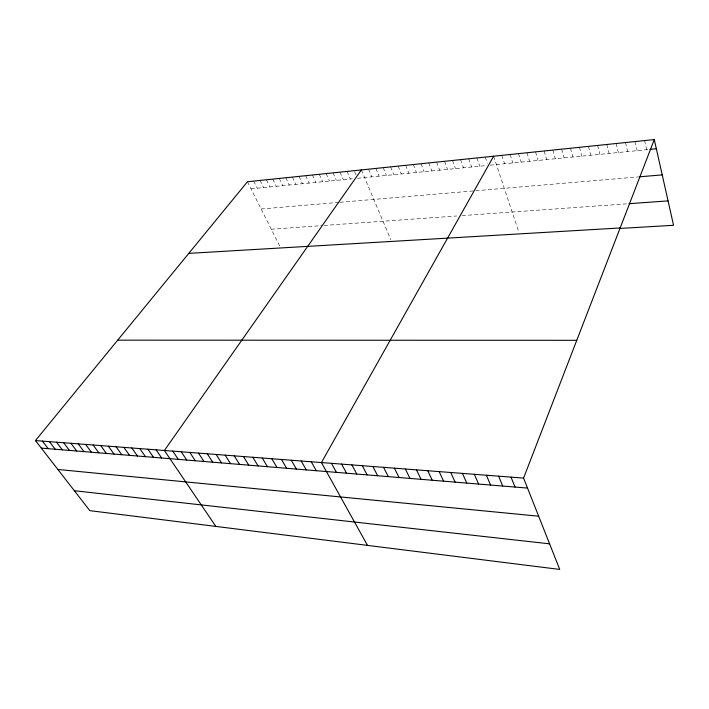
<?xml version="1.0" encoding="UTF-8"?>
<svg xmlns="http://www.w3.org/2000/svg" width="709" height="709" viewBox="0 0 709 709"><rect width="100%" height="100%" fill="white"/><g stroke="black" fill="none" stroke-linecap="round" stroke-linejoin="round"><path stroke-width="0.53" stroke-dasharray="3.54 2.66" d="M251.004 188.807L352.373 178.792M357.425 178.287L487.021 165.489M490.141 165.179L648.85 149.502M261.125 208.987L338.982 202.366M339.957 202.287L474.764 190.827M475.766 190.739L638.127 176.931M271.272 229.22L321.921 225.604M324.11 225.444L456.623 215.988M462.135 215.598L628.112 203.749M247.459 181.734L279.904 246.44M253.716 181.087L257.243 188.186M260.026 180.432L263.544 187.566M266.389 179.776L269.89 186.937M272.805 179.111L276.288 186.307M279.275 178.438L282.74 185.669M285.798 177.764L289.245 185.022M292.374 177.082L295.813 184.375M299.012 176.39L302.424 183.728M305.703 175.699L309.097 183.064M312.447 174.999L315.824 182.399M319.254 174.299L322.613 181.734M326.122 173.581L329.455 181.052M333.044 172.863L336.358 180.37M340.028 172.145L343.324 179.687M347.073 171.41L350.343 178.987M354.58 171.631L356.21 175.433M361.342 169.93L390.854 239.793M368.574 169.185L371.782 176.869M375.867 168.423L379.058 176.151M383.232 167.661L386.396 175.424M390.659 166.89L393.796 174.698M398.148 166.119L401.267 173.962M405.708 165.33L408.801 173.218M413.338 164.541L416.405 172.464M421.04 163.744L424.079 171.702M428.812 162.937L431.816 170.94M436.647 162.122L439.633 170.169M444.561 161.306L447.521 169.389M452.546 160.473L455.47 168.6M460.611 159.64L463.509 167.811M468.746 158.798L471.609 167.005M476.962 157.947L479.798 166.198M485.248 157.088L487.358 163.309M493.624 156.219L518.961 232.49M501.839 155.368L504.578 163.752M510.143 154.509L512.846 162.937M518.518 153.64L521.186 162.113M526.973 152.763L529.605 161.28M535.508 151.877L538.104 160.438M544.122 150.982L546.683 159.596M552.816 150.086L555.351 158.736M561.599 149.174L564.089 157.877M570.461 148.252L572.916 156.999M579.413 147.321L581.832 156.122M588.452 146.391L590.827 155.227M597.581 145.442L599.92 154.332M606.798 144.485L609.093 153.428M616.112 143.519L618.354 152.515M625.506 142.544L627.713 151.584M635.007 141.561L637.161 150.654M644.596 140.568L646.705 149.714"/><path stroke-width="1.06" d="M523.57 478.096L654.283 139.567L247.459 181.734L35.45 440.573L89.813 510.648L559.729 569.433L523.57 478.096L35.45 440.573M493.624 156.219L321.434 462.56L367.492 545.389M361.342 169.93L164.391 450.49L215.846 526.415M649.923 149.395L656.348 148.757M639.163 176.842L662.224 174.884M629.113 203.669L668.064 200.895M188.78 253.379L620.153 227.961M619.374 228.475L673.55 225.294L654.283 139.567M117.703 340.16L576.78 340.302M41.282 448.097L527.523 488.084M57.863 469.464L538.663 516.205M74.348 490.717L549.599 543.838M42.389 441.113L48.212 448.664M49.408 441.645L55.222 449.24M56.498 442.194L62.295 449.825M63.668 442.744L69.455 450.41M70.909 443.302L76.687 451.004M78.238 443.861L83.99 451.606M85.638 444.437L91.381 452.218M93.127 445.013L98.852 452.829M100.696 445.589L106.403 453.45M108.344 446.183L114.043 454.079M116.081 446.776L121.762 454.717M123.907 447.379L129.561 455.355M131.821 447.982L137.457 456.002M139.824 448.602L145.442 456.658M147.924 449.222L153.516 457.323M156.104 449.852L161.679 457.996M172.766 451.128L178.296 459.361M181.247 451.784L186.742 460.061M189.817 452.439L195.294 460.761M198.502 453.113L203.944 461.47M207.276 453.787L212.7 462.188M216.165 454.469L221.562 462.924M225.161 455.16L230.522 463.659M234.262 455.86L239.589 464.404M243.479 456.569L248.77 465.157M252.803 457.287L258.067 465.919M262.241 458.005L267.47 466.699M271.804 458.741L276.997 467.479M281.482 459.485L286.64 468.277M291.284 460.238L296.397 469.074M301.201 461.001L306.288 469.89M311.26 461.781L316.294 470.714M331.466 463.331L336.421 472.362M341.623 464.111L346.533 473.195M351.912 464.9L356.778 474.037M362.334 465.707L367.147 474.897M372.881 466.513L377.649 475.757M383.578 467.337L388.293 476.634M394.399 468.17L399.07 477.52M405.371 469.012L409.979 478.415M416.493 469.863L421.04 479.328M427.757 470.732L432.251 480.25M439.172 471.609L443.604 481.181M450.738 472.495L455.116 482.129M462.463 473.399L466.779 483.086M474.356 474.312L478.593 484.061M486.401 475.243L490.575 485.045M498.622 476.182L502.725 486.046M511.012 477.13L515.035 487.056"/></g></svg>
